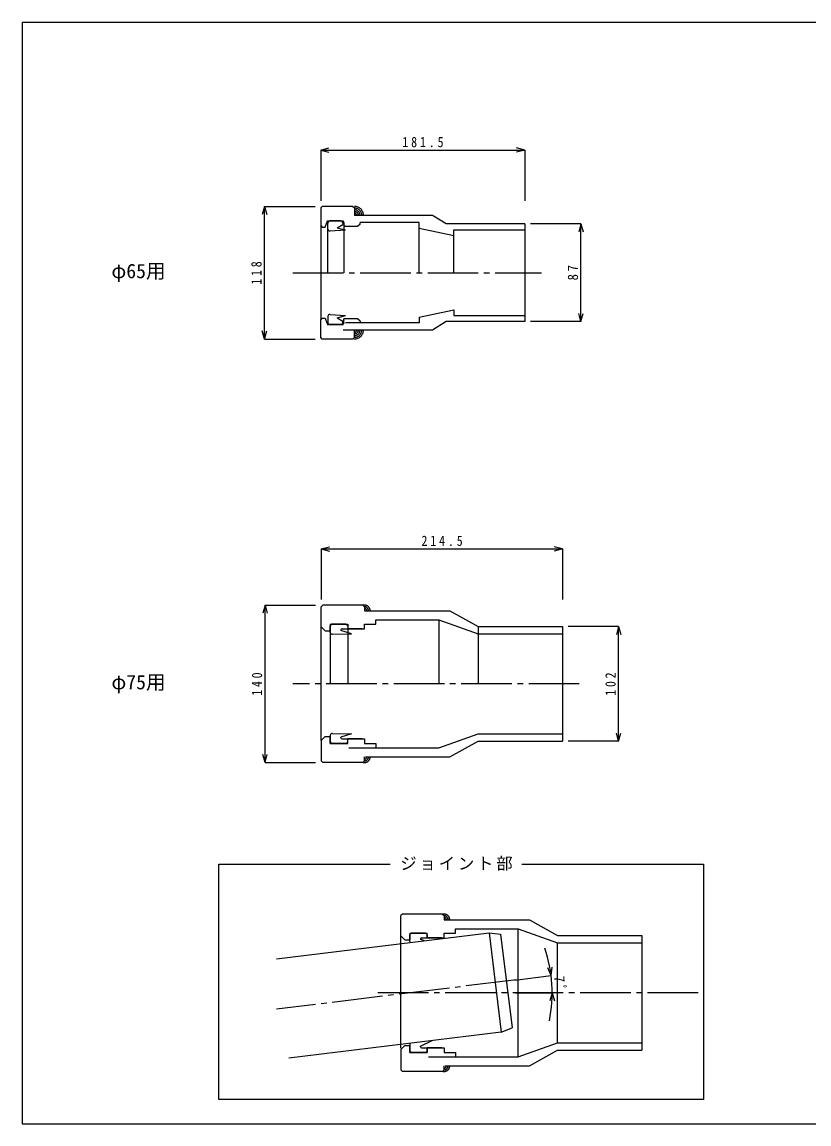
# Model space of a CAD drawing. Units: millimetres on the paper, with parts at other scales. Extents: x -140 to 140, y -97 to 99.
# Drawn here: x -139.9 to 0.1, y -96.9 to 99.1 of the extents above; entities that cross this region are included whole.
import ezdxf
from ezdxf.enums import TextEntityAlignment as Align

# ---------------------------------------------------------------- set-up
doc = ezdxf.new("R2010")
doc.units = ezdxf.units.MM
for name, pattern in [('CHAIN2', [12, 9, -1, 1, -1]), ('DOUBLE_CHAIN1', [8.8, 5, -1, 0.6, -0.6, 0.6, -1]), ('DOUBLE_CHAIN2', [12.8, 9, -1, 0.6, -0.6, 0.6, -1])]:
    doc.linetypes.add(name, pattern=pattern)
for name, color, linetype in [('0-0_図面枠', 7, 'Continuous'), ('0-1_ノズル', 3, 'Continuous'), ('1-1', 3, 'Continuous')]:
    doc.layers.add(name, color=color, linetype=linetype)
doc.styles.add('ＭＳ ゴシック', font='')
doc.styles.get('ＭＳ ゴシック').set_extended_font_data('MS Gothic')

msp = doc.modelspace()

# ---------------------------------------------------------------- linework, layer by layer
at = {"layer": '0-0_図面枠', "color": 5}
msp.add_line((-139.949, 99.1), (140.051, 99.1), dxfattribs=at)
msp.add_lwpolyline([(-139.949, 99.1), (-139.949, -96.9), (140.051, -96.9), (140.051, 99.1)], dxfattribs=at)
at = {"layer": '0-1_ノズル'}
msp.add_line((-69.057, -83.065), (-66.978, -82.068), dxfattribs=at)
at = {"layer": '1-1', "color": 4}
for p, q in [((-86.815, 76.316), (-85.366, 76.705)), ((-50.515, 76.316), (-51.964, 76.705)), ((-86.815, 76.316), (-50.515, 76.316)), ((-86.815, 76.316), (-85.366, 75.928)), ((-86.815, 76.316), (-86.815, 67.316)), ((-50.515, 76.316), (-51.964, 75.928)), ((-50.515, 76.316), (-50.515, 67.316)), ((-96.815, 66.316), (-97.203, 64.868)), ((-96.815, 42.716), (-96.815, 66.316)), ((-96.815, 66.316), (-96.427, 64.868)), ((-96.815, 66.316), (-87.815, 66.316)), ((-40.515, 63.216), (-49.515, 63.216)), ((-40.515, 63.216), (-40.903, 61.768)), ((-40.515, 45.816), (-40.515, 63.216)), ((-40.515, 63.216), (-40.127, 61.768)), ((-40.515, 45.816), (-40.903, 47.265)), ((-40.515, 45.816), (-40.127, 47.265)), ((-40.515, 45.816), (-49.515, 45.816)), ((-96.815, 42.716), (-97.203, 44.165)), ((-96.815, 42.716), (-96.427, 44.165)), ((-96.815, 42.716), (-87.815, 42.716)), ((-86.715, 5.39), (-85.266, 5.779)), ((-86.715, 5.39), (-43.815, 5.39)), ((-86.715, 5.39), (-85.266, 5.002)), ((-86.715, 5.39), (-86.715, -3.61)), ((-43.815, 5.39), (-45.264, 5.779)), ((-43.815, 5.39), (-45.264, 5.002)), ((-43.815, 5.39), (-43.815, -3.61)), ((-96.715, -4.61), (-97.103, -6.058)), ((-96.715, -32.609), (-96.715, -4.61)), ((-96.715, -4.61), (-96.327, -6.058)), ((-96.715, -4.61), (-87.715, -4.61)), ((-33.815, -8.409), (-42.815, -8.409)), ((-33.815, -8.409), (-34.203, -9.858)), ((-33.815, -28.81), (-33.815, -8.409)), ((-33.815, -8.409), (-33.427, -9.858)), ((-33.815, -28.81), (-34.203, -27.361)), ((-33.815, -28.81), (-33.427, -27.361)), ((-33.815, -28.81), (-42.815, -28.81)), ((-96.715, -32.609), (-97.103, -31.161)), ((-96.715, -32.609), (-96.327, -31.161)), ((-96.715, -32.609), (-87.715, -32.609)), ((-52.273, -71.295), (-45.822, -70.503)), ((-45.822, -70.503), (-46.384, -69.112)), ((-45.822, -70.503), (-45.613, -69.018)), ((-52.135, -73.565), (-45.635, -73.565)), ((-45.635, -73.565), (-46.023, -75.014)), ((-45.635, -73.565), (-45.246, -75.014))]:
    msp.add_line(p, q, dxfattribs=at)
at = {"layer": '1-1'}
for p, q in [((-86.532, 66.316), (-86.815, 66.034)), ((-86.815, 66.034), (-86.815, 46.134)), ((-81.098, 66.316), (-86.532, 66.316)), ((-81.098, 66.316), (-80.815, 66.034)), ((-80.815, 66.034), (-80.815, 64.716)), ((-66.915, 64.716), (-80.815, 64.716)), ((-64.515, 63.216), (-66.915, 64.716)), ((-86.815, 62.899), (-86.532, 62.616)), ((-86.015, 62.616), (-85.615, 63.716)), ((-85.615, 63.716), (-82.815, 63.716)), ((-85.615, 63.716), (-85.615, 54.516)), ((-85.565, 62.244), (-85.565, 63.316)), ((-83.265, 63.716), (-85.165, 63.716)), ((-83.865, 62.516), (-82.865, 63.116)), ((-82.865, 63.316), (-82.865, 63.116)), ((-82.706, 63.416), (-82.815, 63.716)), ((-82.706, 63.416), (-82.706, 63.416)), ((-82.706, 63.416), (-82.706, 54.516)), ((-82.543, 62.969), (-82.543, 62.969)), ((-79.815, 63.141), (-80.239, 62.716)), ((-79.815, 63.141), (-79.815, 63.416)), ((-69.315, 63.416), (-79.815, 63.416)), ((-69.315, 54.516), (-69.315, 63.416)), ((-50.515, 63.216), (-64.515, 63.216)), ((-50.515, 63.216), (-50.515, 45.816)), ((-86.532, 62.616), (-86.015, 62.616)), ((-85.153, 61.949), (-82.427, 62.124)), ((-83.865, 62.516), (-82.427, 62.124)), ((-80.239, 62.716), (-82.706, 62.716)), ((-69.315, 62.416), (-63.115, 61.116)), ((-63.115, 62.116), (-50.515, 62.116)), ((-63.115, 54.516), (-63.115, 62.116)), ((-85.153, 47.084), (-82.427, 46.908)), ((-69.315, 46.616), (-63.115, 47.916)), ((-63.115, 47.916), (-63.115, 46.916)), ((-86.815, 46.134), (-86.532, 46.416)), ((-86.815, 42.999), (-86.815, 46.134)), ((-86.532, 46.416), (-86.015, 46.416)), ((-86.015, 46.416), (-85.615, 45.316)), ((-85.615, 45.316), (-82.815, 45.316)), ((-85.565, 46.788), (-85.565, 45.716)), ((-83.265, 45.316), (-85.165, 45.316)), ((-83.865, 46.516), (-82.427, 46.908)), ((-83.865, 46.516), (-82.865, 45.916)), ((-82.865, 45.716), (-82.865, 45.916)), ((-82.706, 45.616), (-82.815, 45.316)), ((-82.706, 45.616), (-82.706, 46.316)), ((-80.239, 46.316), (-82.706, 46.316)), ((-82.706, 45.616), (-82.706, 45.616)), ((-82.543, 46.064), (-82.543, 46.064)), ((-69.315, 45.616), (-82.406, 45.616)), ((-79.815, 45.892), (-80.239, 46.316)), ((-79.815, 45.892), (-79.815, 45.616)), ((-69.315, 46.616), (-69.315, 45.616)), ((-64.515, 45.816), (-66.915, 44.316)), ((-50.515, 45.816), (-64.515, 45.816)), ((-63.115, 46.916), (-50.515, 46.916)), ((-66.915, 44.316), (-82.815, 44.316)), ((-80.815, 42.999), (-80.815, 44.316)), ((-86.532, 42.716), (-86.815, 42.999)), ((-81.098, 42.716), (-86.532, 42.716)), ((-81.098, 42.716), (-80.815, 42.999)), ((-86.432, -4.61), (-86.715, -4.892)), ((-86.432, -4.61), (-86.715, -4.892)), ((-86.715, -28.717), (-86.715, -4.892)), ((-79.298, -4.61), (-86.432, -4.61)), ((-79.298, -4.61), (-79.015, -4.892)), ((-79.015, -4.892), (-79.015, -5.61)), ((-79.015, -5.609), (-63.815, -5.609)), ((-77.015, -8.01), (-77.015, -7.21)), ((-77.015, -7.21), (-65.815, -7.21)), ((-65.815, -7.21), (-58.815, -9.709)), ((-65.815, -7.21), (-65.815, -18.61)), ((-86.715, -8.502), (-86.008, -9.21)), ((-86.008, -9.21), (-85.115, -9.21)), ((-85.115, -8.01), (-82.015, -8.01)), ((-85.115, -8.01), (-85.115, -18.61)), ((-85.115, -9.489), (-85.115, -8.31)), ((-85.115, -8.61), (-85.115, -9.21)), ((-82.315, -8.009), (-84.815, -8.009)), ((-82.315, -8.01), (-84.815, -8.01)), ((-84.717, -9.792), (-81.351, -9.705)), ((-83.215, -9.009), (-83.215, -9.11)), ((-81.351, -9.705), (-83.215, -9.11)), ((-83.015, -8.81), (-82.015, -8.81)), ((-82.015, -8.01), (-82.015, -18.61)), ((-79.439, -8.81), (-82.015, -8.81)), ((-82.015, -8.81), (-79.015, -8.81)), ((-79.015, -8.01), (-77.015, -8.01)), ((-58.815, -8.409), (-58.815, -18.61)), ((-58.815, -9.709), (-43.815, -9.709)), ((-43.815, -8.409), (-43.815, -28.81)), ((-84.717, -27.427), (-81.351, -27.514)), ((-86.715, -28.717), (-86.008, -28.01)), ((-86.715, -28.717), (-86.715, -32.327)), ((-86.008, -28.01), (-85.115, -28.01)), ((-85.115, -27.73), (-85.115, -28.91)), ((-85.115, -29.21), (-82.015, -29.21)), ((-82.315, -29.21), (-84.815, -29.21)), ((-82.315, -29.21), (-84.815, -29.21)), ((-81.351, -27.514), (-83.215, -28.11)), ((-83.215, -28.21), (-83.215, -28.11)), ((-83.015, -28.41), (-82.015, -28.41)), ((-79.439, -28.41), (-82.015, -28.41)), ((-82.015, -28.41), (-79.015, -28.41)), ((-82.015, -29.21), (-82.015, -28.41)), ((-79.015, -29.21), (-77.015, -29.21)), ((-77.015, -29.21), (-77.015, -30.01)), ((-65.815, -30.01), (-58.815, -27.51)), ((-58.815, -27.51), (-43.815, -27.51)), ((-81.815, -30.01), (-65.815, -30.01)), ((-86.432, -32.609), (-86.715, -32.327)), ((-86.432, -32.609), (-86.715, -32.327)), ((-79.298, -32.609), (-86.432, -32.609)), ((-79.298, -32.609), (-79.015, -32.327)), ((-79.015, -32.327), (-79.015, -31.61)), ((-78.815, -31.61), (-63.815, -31.61)), ((-72.274, -59.565), (-72.557, -59.848)), ((-72.274, -59.565), (-72.557, -59.848)), ((-72.557, -63.458), (-72.557, -59.848)), ((-65.14, -59.565), (-72.274, -59.565)), ((-65.14, -59.565), (-64.857, -59.848)), ((-64.857, -59.848), (-64.857, -60.565)), ((-64.857, -60.565), (-49.657, -60.565)), ((-62.857, -62.965), (-62.857, -62.165)), ((-62.857, -62.165), (-51.657, -62.165)), ((-72.557, -63.458), (-71.85, -64.165)), ((-72.557, -83.389), (-72.557, -63.458)), ((-71.85, -64.165), (-70.957, -64.165)), ((-70.957, -62.965), (-70.957, -63.565)), ((-70.957, -62.965), (-67.857, -62.965)), ((-70.957, -62.965), (-67.857, -62.965)), ((-70.957, -64.444), (-70.957, -63.265)), ((-70.957, -63.565), (-70.957, -64.165)), ((-68.157, -62.965), (-70.657, -62.965)), ((-68.157, -62.965), (-70.657, -62.965)), ((-69.057, -63.965), (-69.057, -64.065)), ((-68.384, -64.28), (-69.057, -64.065)), ((-68.857, -63.765), (-67.857, -63.765)), ((-67.857, -63.765), (-67.857, -62.965)), ((-67.857, -63.265), (-67.857, -63.765)), ((-65.281, -63.765), (-67.857, -63.765)), ((-67.857, -63.765), (-64.857, -63.765)), ((-64.857, -62.965), (-62.857, -62.965)), ((-44.657, -82.465), (-44.657, -64.665)), ((-29.657, -63.365), (-29.657, -83.765)), ((-51.657, -84.965), (-51.657, -73.565)), ((-72.557, -83.672), (-71.85, -82.965)), ((-72.557, -83.672), (-72.557, -87.282)), ((-71.85, -82.965), (-70.957, -82.965)), ((-70.957, -82.686), (-70.957, -83.865)), ((-70.957, -83.565), (-70.957, -82.965)), ((-70.957, -84.165), (-70.957, -83.565)), ((-70.957, -84.165), (-67.857, -84.165)), ((-70.957, -84.165), (-67.857, -84.165)), ((-68.157, -84.165), (-70.657, -84.165)), ((-68.157, -84.165), (-70.657, -84.165)), ((-69.057, -83.165), (-69.057, -83.065)), ((-68.857, -83.365), (-67.857, -83.365)), ((-67.857, -83.865), (-67.857, -83.365)), ((-65.281, -83.365), (-67.857, -83.365)), ((-67.857, -83.365), (-64.857, -83.365)), ((-67.857, -83.365), (-67.857, -84.165)), ((-64.857, -84.165), (-62.857, -84.165)), ((-62.857, -84.165), (-62.857, -84.965)), ((-72.274, -87.565), (-72.557, -87.282)), ((-72.274, -87.565), (-72.557, -87.282)), ((-65.14, -87.565), (-72.274, -87.565)), ((-65.14, -87.565), (-64.857, -87.282)), ((-64.857, -87.282), (-64.857, -86.565)), ((-64.657, -86.565), (-49.657, -86.565))]:
    msp.add_line(p, q, dxfattribs=at)
at = {"layer": '1-1', "linetype": 'DOUBLE_CHAIN2'}
for p, q in [((-82.706, 63.416), (-82.706, 63.416)), ((-82.706, 45.616), (-82.706, 45.616))]:
    msp.add_line(p, q, dxfattribs=at)
at = {"layer": '1-1', "color": 7, "linetype": 'CHAIN2'}
for p, q in [((-91.776, 54.516), (-47.515, 54.516)), ((-40.815, -18.61), (-91.776, -18.61)), ((-52, -71.262), (-94.662, -76.5)), ((-19.657, -73.565), (-77.618, -73.565))]:
    msp.add_line(p, q, dxfattribs=at)
at = {"layer": '1-1', "color": 5}
for p, q in [((-104.943, -50.69), (-74.435, -50.69)), ((-51.022, -50.69), (-18.741, -50.69))]:
    msp.add_line(p, q, dxfattribs=at)
at = {"layer": '1-1', "color": 7}
for p, q in [((-94.666, -67.534), (-56.854, -62.891)), ((-56.854, -62.891), (-54.809, -63.134)), ((-54.809, -63.134), (-52.76, -79.828)), ((-54.685, -80.558), (-92.496, -85.201))]:
    msp.add_line(p, q, dxfattribs=at)
at = {"layer": '1-1'}
for points in [[(-63.815, -5.609), (-58.815, -8.409), (-43.815, -8.409)], [(-79.439, -8.81), (-79.015, -8.81), (-79.015, -8.01)], [(-85.115, -29.21), (-85.115, -28.61), (-85.115, -28.01)], [(-79.439, -28.41), (-79.015, -28.41), (-79.015, -29.21)], [(-63.815, -31.61), (-58.815, -28.81), (-43.815, -28.81)], [(-49.657, -60.565), (-44.657, -63.365), (-29.657, -63.365)], [(-51.657, -73.565), (-51.657, -62.165), (-44.657, -64.665), (-29.657, -64.665)], [(-65.281, -63.765), (-64.857, -63.765), (-64.857, -62.965)], [(-67.657, -84.965), (-51.657, -84.965), (-44.657, -82.465), (-29.657, -82.465)], [(-65.281, -83.365), (-64.857, -83.365), (-64.857, -84.165)], [(-49.657, -86.565), (-44.657, -83.765), (-29.657, -83.765)]]:
    msp.add_lwpolyline(points, dxfattribs=at)
at = {"layer": '1-1', "color": 5}
msp.add_lwpolyline([(-18.741, -50.69), (-18.741, -92.549), (-104.943, -92.549), (-104.943, -50.69)], dxfattribs=at)
at = {"layer": '1-1', "color": 7}
msp.add_lwpolyline([(-56.854, -62.891), (-54.685, -80.558), (-52.76, -79.828)], dxfattribs=at)
at = {"layer": '1-1', "linetype": 'DOUBLE_CHAIN1'}
for centre, radius, start, end in [((-80.815, 64.716), 1.6, 0, 90), ((-80.815, 64.716), 1.3, 0, 90), ((-80.815, 64.716), 1, 0, 90), ((-80.815, 64.716), 0.7, 0, 90), ((-80.815, 64.716), 0.4, 0, 90), ((-80.815, 44.316), 1.6, 270, 0), ((-80.815, 44.316), 1.3, 270, 0), ((-80.815, 44.316), 1, 270, 0), ((-80.815, 44.316), 0.7, 270, 0), ((-80.815, 44.316), 0.4, 270, 0)]:
    msp.add_arc(centre, radius, start, end, dxfattribs=at)
at = {"layer": '1-1'}
for centre, radius, start, end in [((-85.165, 63.316), 0.4, 90, 180), ((-83.265, 63.316), 0.4, 0, 90), ((-85.179, 62.348), 0.4, 195, 273.69014), ((-85.179, 46.685), 0.4, 86.30986, 165), ((-85.165, 45.716), 0.4, 180, 270), ((-83.265, 45.716), 0.4, 270, 0), ((-84.815, -8.31), 0.3, 90, 180), ((-84.727, -9.392), 0.4, 194, 271.47073), ((-83.015, -9.009), 0.2, 90, 180), ((-82.315, -8.31), 0.3, 0, 90), ((-84.727, -27.827), 0.4, 88.52927, 166), ((-84.815, -28.91), 0.3, 180, 270), ((-83.015, -28.21), 0.2, 180, 270), ((-82.315, -28.91), 0.3, 270, 0), ((-70.657, -63.265), 0.3, 90, 180), ((-70.569, -64.347), 0.4, 194, 228.12413), ((-68.857, -63.965), 0.2, 90, 180), ((-68.157, -63.265), 0.3, 0, 90), ((-70.569, -82.782), 0.4, 144.18475, 166), ((-70.657, -83.865), 0.3, 180, 270), ((-68.857, -83.165), 0.2, 180, 270), ((-68.157, -83.865), 0.3, 270, 0)]:
    msp.add_arc(centre, radius, start, end, dxfattribs=at)
at = {"layer": '1-1', "linetype": 'DOUBLE_CHAIN2'}
for centre, radius, start, end in [((-79.015, -5.609), 1, 0, 104.53273), ((-79.015, -5.609), 0.7, 0, 90.00122), ((-79.015, -5.609), 0.4, 0, 90.00212), ((-79.015, -31.61), 1, 255.46727, 0), ((-79.015, -31.61), 0.7, 269.99878, 0), ((-79.015, -31.61), 0.4, 269.99788, 0), ((-64.857, -60.565), 1, 0, 104.53273), ((-64.857, -60.565), 0.7, 0, 90.00122), ((-64.857, -60.565), 0.4, 0, 90.00212), ((-64.857, -86.565), 1, 255.46727, 0), ((-64.857, -86.565), 0.7, 269.99878, 0), ((-64.857, -86.565), 0.4, 269.99788, 0)]:
    msp.add_arc(centre, radius, start, end, dxfattribs=at)
at = {"layer": '1-1', "color": 4}
msp.add_arc((-70.757, -73.565), 25.122, 348.59671, 18.4033, dxfattribs=at)

# ---------------------------------------------------------------- texts
at = {"layer": '1-1', "color": 7, "style": 'ＭＳ ゴシック'}
for s, p in [('φ65用', (-124.05, 52.766)), ('φ75用', (-124.05, -20.36))]:
    msp.add_text(s, height=2.566, dxfattribs=at).set_placement(p, align=Align.BOTTOM_LEFT)
at = {"layer": '1-1', "color": 7, "attachment_point": 7, "style": 'ＭＳ ゴシック'}
for s, insert, char_height in [('\\T1.48;\\W0.85;181.5', (-72.29, 76.816), 1.833), ('\\T1.48;\\W0.85;214.5', (-68.89, 5.89), 1.833), ('\\T1.17;ジョイント部', (-72.661, -51.872), 2.14)]:
    msp.add_mtext(s, dxfattribs=dict(at, insert=insert, char_height=char_height))
at = {"layer": '1-1', "color": 7, "char_height": 1.833, "attachment_point": 7, "style": 'ＭＳ ゴシック'}
for s, insert, rotation in [('\\T1.46;\\W0.85;118', (-97.315, 52.391), 90), ('\\T1.44;\\W0.9;87', (-41.015, 53.141), 90), ('\\T1.46;\\W0.85;140', (-97.215, -20.735), 90), ('\\T1.46;\\W0.85;102', (-34.315, -20.735), 90), ('\\T1.44;\\W0.9;7ﾟ', (-45.266, -70.628), 273.5)]:
    msp.add_mtext(s, dxfattribs=dict(at, insert=insert, rotation=rotation))

doc.saveas('drawing.dxf')
